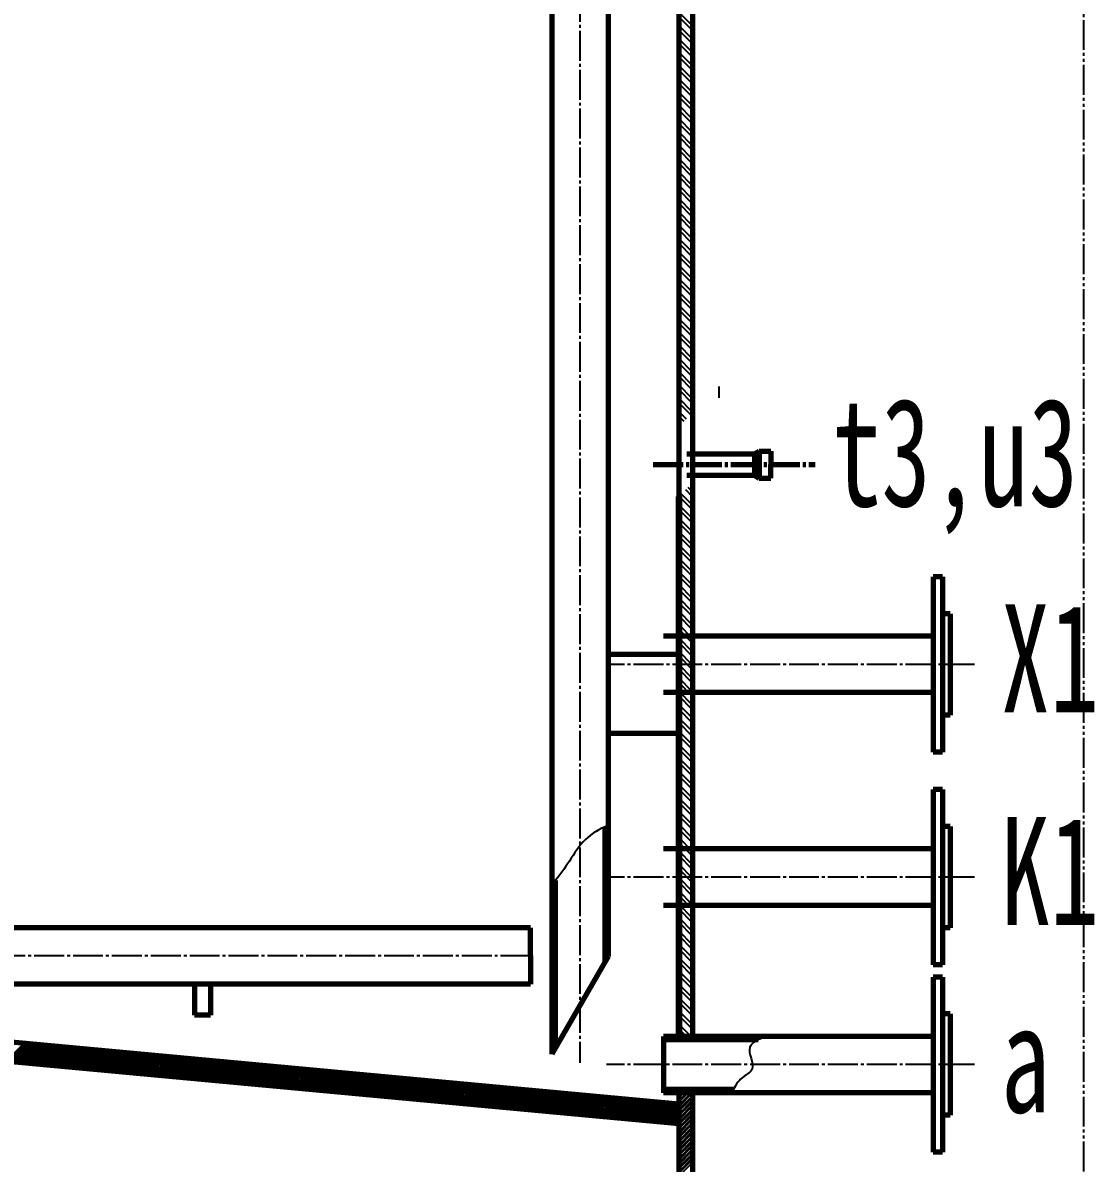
# Model space of a CAD drawing. Header units: millimetres. Extents: x -23892 to 57527, y -540 to 34444.
# Drawn here: x 4942 to 6017, y 3786 to 4930 of the extents above; entities that cross this region are included whole.
import ezdxf

# ---------------------------------------------------------------- set-up
doc = ezdxf.new("R2010")
doc.units = ezdxf.units.MM
doc.linetypes.add('EB_DASHDOT', pattern=[39, 30, -3, 3, -3])
doc.linetypes.add('EB_DASHDOTDOT', pattern=[45, 30, -3, 3, -3, 3, -3])
doc.layers.get('0').update_dxf_attribs({"lineweight": 0})
for name, color, linetype, lineweight in [('CAXA0', 7, 'Continuous', 70), ('CAXA1', 1, 'EB_DASHDOT', 25), ('CAXA3', 7, 'Continuous', 25), ('CAXA4', 3, 'Continuous', 25), ('CAXA5', 4, 'Continuous', 25)]:
    doc.layers.add(name, color=color, linetype=linetype, lineweight=lineweight)
doc.styles.add('UserTxtStyle1', font='', dxfattribs={"width": 0.667})
doc.styles.get('UserTxtStyle1').set_extended_font_data('FangSong')

msp = doc.modelspace()

# ---------------------------------------------------------------- linework, layer by layer
at = {"lineweight": 70}
for p, q in [((5607.8098, 4497.0507), (5675.6939, 4497.0507)), ((5675.6939, 4497.0507), (5680.5922, 4499.8483)), ((5675.6939, 4497.0507), (5675.6939, 4475.6828)), ((5680.5922, 4499.8483), (5692.207, 4499.8483)), ((5680.5922, 4499.8483), (5680.5922, 4472.8852)), ((5692.207, 4499.8483), (5692.207, 4486.3668)), ((5692.207, 4472.8852), (5692.207, 4486.3668)), ((5607.8098, 4475.6828), (5675.6939, 4475.6828)), ((5675.6939, 4475.6828), (5680.5922, 4472.8852)), ((5680.5922, 4472.8852), (5692.207, 4472.8852))]:
    msp.add_line(p, q, dxfattribs=at)
at = {"layer": 'CAXA0', "linetype": 'Continuous', "lineweight": 70}
for p, q in [((5472.4699, 5530.3469), (5472.4699, 3895.0007)), ((5528.9854, 5204.6387), (5528.9854, 3992.8886)), ((5599.8778, 5204.6387), (5599.8778, 4451.7946)), ((5613.7588, 5204.6387), (5613.7588, 4468.0966)), ((5613.7588, 4468.0966), (5613.7588, 3912.7123)), ((5855.0013, 4373.728), (5855.0013, 4198.0078)), ((5864.5925, 4373.728), (5855.0013, 4373.728)), ((5864.5925, 4373.728), (5864.5925, 4198.0078)), ((5872.1953, 4336.6991), (5864.5925, 4336.6991)), ((5872.1953, 4336.6991), (5872.1953, 4235.0367)), ((5855.0013, 4314.1257), (5584.4622, 4314.1257)), ((5599.8778, 4295.9276), (5528.9854, 4295.9276)), ((5855.0013, 4257.6101), (5584.4622, 4257.6101)), ((5872.1953, 4235.0367), (5864.5925, 4235.0367)), ((5599.8778, 4216.6075), (5528.9854, 4216.6075)), ((5864.5925, 4198.0078), (5855.0013, 4198.0078)), ((5855.0013, 4160.3852), (5855.0013, 3984.665)), ((5864.5925, 4160.3852), (5855.0013, 4160.3852)), ((5864.5925, 4160.3852), (5864.5925, 3984.665)), ((5525.5152, 4122.895), (5525.5152, 3986.8779)), ((5872.1953, 4123.3563), (5864.5925, 4123.3563)), ((5872.1953, 4123.3563), (5872.1953, 4021.6939)), ((5855.0013, 4100.7829), (5584.4622, 4100.7829)), ((5475.9401, 4069.2846), (5475.9401, 3901.0114)), ((5855.0013, 4044.2673), (5584.4622, 4044.2673)), ((5451.1526, 4021.7775), (4932.7325, 4021.7775)), ((5451.1526, 3993.5197), (5451.1526, 4021.7775)), ((5872.1953, 4021.6939), (5864.5925, 4021.6939)), ((5451.1526, 3993.5197), (5451.1526, 3965.2619)), ((5528.9854, 3992.8886), (5472.4699, 3895.0007)), ((5864.5925, 3984.665), (5855.0013, 3984.665)), ((5599.8778, 3844.8798), (4211.7758, 3973.775)), ((5855.0013, 3972.3146), (5855.0013, 3796.5945)), ((5864.5925, 3972.3146), (5855.0013, 3972.3146)), ((5864.5925, 3972.3146), (5864.5925, 3796.5945)), ((5451.1526, 3965.2619), (4927.3642, 3965.2619)), ((5114.0421, 3965.2619), (5114.0421, 3934.0296)), ((5129.9061, 3965.2619), (5129.9061, 3934.0296)), ((5599.8778, 3824.9645), (4211.7758, 3953.8596)), ((5872.1953, 3935.2858), (5864.5925, 3935.2858)), ((5872.1953, 3935.2858), (5872.1953, 3833.6233)), ((5129.9061, 3934.0296), (5114.0421, 3934.0296)), ((5855.0013, 3912.7123), (5584.4622, 3912.7123)), ((5584.4622, 3912.7123), (5584.4622, 3856.1968)), ((5679.4993, 3909.2421), (5584.4622, 3909.2421)), ((5654.9278, 3859.667), (5584.4622, 3859.667)), ((5855.0013, 3856.1968), (5584.4622, 3856.1968)), ((5599.8778, 3856.1968), (5599.8778, 3329.2138)), ((5613.7588, 3856.1968), (5613.7588, 3636.5792)), ((5872.1953, 3833.6233), (5864.5925, 3833.6233)), ((5864.5925, 3796.5945), (5855.0013, 3796.5945))]:
    msp.add_line(p, q, dxfattribs=at)
at = {"layer": 'CAXA0', "color": 0, "linetype": 'Continuous', "lineweight": 25}
for p, q in [((5613.7588, 4926.3562), (5599.8778, 4940.2372)), ((5613.7588, 4921.6342), (5599.8778, 4935.5152)), ((5613.7588, 4913.0003), (5599.8778, 4926.8813)), ((5613.7588, 4908.2783), (5599.8778, 4922.1593)), ((5613.7588, 4899.6444), (5599.8778, 4913.5254)), ((5613.7588, 4894.9224), (5599.8778, 4908.8034)), ((5613.7588, 4886.2885), (5599.8778, 4900.1695)), ((5613.7588, 4881.5665), (5599.8778, 4895.4475)), ((5613.7588, 4872.9326), (5599.8778, 4886.8136)), ((5613.7588, 4868.2106), (5599.8778, 4882.0916)), ((5613.7588, 4859.5767), (5599.8778, 4873.4577)), ((5613.7588, 4854.8547), (5599.8778, 4868.7357)), ((5613.7588, 4846.2208), (5599.8778, 4860.1018)), ((5613.7588, 4841.4987), (5599.8778, 4855.3798)), ((5613.7588, 4832.8649), (5599.8778, 4846.7459)), ((5613.7588, 4828.1428), (5599.8778, 4842.0239)), ((5613.7588, 4819.509), (5599.8778, 4833.39)), ((5613.7588, 4814.7869), (5599.8778, 4828.668)), ((5613.7588, 4806.1531), (5599.8778, 4820.0341)), ((5613.7588, 4801.431), (5599.8778, 4815.3121)), ((5613.7588, 4792.7972), (5599.8778, 4806.6782)), ((5613.7588, 4788.0751), (5599.8778, 4801.9561)), ((5613.7588, 4779.4412), (5599.8778, 4793.3223)), ((5613.7588, 4774.7192), (5599.8778, 4788.6002)), ((5613.7588, 4766.0853), (5599.8778, 4779.9664)), ((5613.7588, 4761.3633), (5599.8778, 4775.2443)), ((5613.7588, 4752.7294), (5599.8778, 4766.6105)), ((5613.7588, 4748.0074), (5599.8778, 4761.8884)), ((5613.7588, 4739.3735), (5599.8778, 4753.2546)), ((5613.7588, 4734.6515), (5599.8778, 4748.5325)), ((5613.7588, 4726.0176), (5599.8778, 4739.8986)), ((5613.7588, 4721.2956), (5599.8778, 4735.1766)), ((5613.7588, 4712.6617), (5599.8778, 4726.5427)), ((5613.7588, 4707.9397), (5599.8778, 4721.8207)), ((5613.7588, 4699.3058), (5599.8778, 4713.1868)), ((5613.7588, 4694.5838), (5599.8778, 4708.4648)), ((5613.7588, 4685.9499), (5599.8778, 4699.8309)), ((5613.7588, 4681.2279), (5599.8778, 4695.1089)), ((5613.7588, 4672.594), (5599.8778, 4686.475)), ((5613.7588, 4667.872), (5599.8778, 4681.753)), ((5613.7588, 4659.2381), (5599.8778, 4673.1191)), ((5613.7588, 4654.5161), (5599.8778, 4668.3971)), ((5613.7588, 4645.8822), (5599.8778, 4659.7632)), ((5613.7588, 4641.1602), (5599.8778, 4655.0412)), ((5613.7588, 4632.5263), (5599.8778, 4646.4073)), ((5613.7588, 4627.8043), (5599.8778, 4641.6853)), ((5613.7588, 4619.1704), (5599.8778, 4633.0514)), ((5613.7588, 4614.4484), (5599.8778, 4628.3294)), ((5613.7588, 4605.8145), (5599.8778, 4619.6955)), ((5613.7588, 4601.0925), (5599.8778, 4614.9735)), ((5613.7588, 4592.4586), (5599.8778, 4606.3396)), ((5613.7588, 4587.7366), (5599.8778, 4601.6176)), ((5613.7588, 4579.1027), (5599.8778, 4592.9837)), ((5613.7588, 4574.3806), (5599.8778, 4588.2617)), ((5613.7588, 4565.7468), (5599.8778, 4579.6278)), ((5613.7588, 4561.0247), (5599.8778, 4574.9058)), ((5613.7588, 4552.3909), (5599.8778, 4566.2719)), ((5613.7588, 4547.6688), (5599.8778, 4561.5499)), ((5613.7588, 4539.035), (5599.8778, 4552.916)), ((5611.8121, 4536.2596), (5599.8778, 4548.194)), ((5607.4952, 4531.9427), (5599.8778, 4539.5601)), ((5605.1342, 4529.5817), (5599.8778, 4534.838)), ((5600.8172, 4525.2647), (5599.8778, 4526.2042)), ((5613.7588, 4458.8995), (5609.1603, 4463.498)), ((5613.7588, 4440.8216), (5600.1213, 4454.4591)), ((5613.7588, 4445.5436), (5602.4823, 4456.8201)), ((5613.7588, 4454.1775), (5606.7993, 4461.137)), ((5613.7588, 4432.1877), (5599.8778, 4446.0687)), ((5613.7588, 4427.4657), (5599.8778, 4441.3467)), ((5613.7588, 4418.8318), (5599.8778, 4432.7128)), ((5613.7588, 4414.1098), (5599.8778, 4427.9908)), ((5613.7588, 4405.4759), (5599.8778, 4419.3569)), ((5613.7588, 4400.7539), (5599.8778, 4414.6349)), ((5613.7588, 4392.12), (5599.8778, 4406.001)), ((5613.7588, 4387.398), (5599.8778, 4401.279)), ((5613.7588, 4378.7641), (5599.8778, 4392.6451)), ((5613.7588, 4374.0421), (5599.8778, 4387.9231)), ((5613.7588, 4365.4082), (5599.8778, 4379.2892)), ((5613.7588, 4360.6862), (5599.8778, 4374.5672)), ((5613.7588, 4352.0523), (5599.8778, 4365.9333)), ((5613.7588, 4347.3303), (5599.8778, 4361.2113)), ((5613.7588, 4338.6964), (5599.8778, 4352.5774)), ((5613.7588, 4333.9744), (5599.8778, 4347.8554)), ((5613.7588, 4325.3405), (5599.8778, 4339.2215)), ((5613.7588, 4320.6185), (5599.8778, 4334.4995)), ((5613.7588, 4311.9846), (5599.8778, 4325.8656)), ((5613.7588, 4307.2625), (5599.8778, 4321.1436)), ((5613.7588, 4298.6287), (5599.8778, 4312.5097)), ((5613.7588, 4293.9066), (5599.8778, 4307.7877)), ((5613.7588, 4285.2728), (5599.8778, 4299.1538)), ((5613.7588, 4280.5507), (5599.8778, 4294.4318)), ((5613.7588, 4271.9169), (5599.8778, 4285.7979)), ((5613.7588, 4267.1948), (5599.8778, 4281.0759)), ((5613.7588, 4258.561), (5599.8778, 4272.442)), ((5613.7588, 4253.8389), (5599.8778, 4267.7199)), ((5613.7588, 4245.205), (5599.8778, 4259.0861)), ((5613.7588, 4240.483), (5599.8778, 4254.364)), ((5613.7588, 4231.8491), (5599.8778, 4245.7302)), ((5613.7588, 4227.1271), (5599.8778, 4241.0081)), ((5613.7588, 4218.4932), (5599.8778, 4232.3743)), ((5613.7588, 4213.7712), (5599.8778, 4227.6522)), ((5613.7588, 4205.1373), (5599.8778, 4219.0184)), ((5613.7588, 4200.4153), (5599.8778, 4214.2963)), ((5613.7588, 4191.7814), (5599.8778, 4205.6624)), ((5613.7588, 4187.0594), (5599.8778, 4200.9404)), ((5613.7588, 4178.4255), (5599.8778, 4192.3065)), ((5613.7588, 4173.7035), (5599.8778, 4187.5845)), ((5613.7588, 4165.0696), (5599.8778, 4178.9506)), ((5613.7588, 4160.3476), (5599.8778, 4174.2286)), ((5613.7588, 4151.7137), (5599.8778, 4165.5947)), ((5613.7588, 4146.9917), (5599.8778, 4160.8727)), ((5613.7588, 4138.3578), (5599.8778, 4152.2388)), ((5613.7588, 4133.6358), (5599.8778, 4147.5168)), ((5613.7588, 4125.0019), (5599.8778, 4138.8829)), ((5613.7588, 4120.2799), (5599.8778, 4134.1609)), ((5613.7588, 4111.646), (5599.8778, 4125.527)), ((5613.7588, 4106.924), (5599.8778, 4120.805)), ((5613.7588, 4098.2901), (5599.8778, 4112.1711)), ((5613.7588, 4093.5681), (5599.8778, 4107.4491)), ((5613.7588, 4084.9342), (5599.8778, 4098.8152)), ((5613.7588, 4080.2122), (5599.8778, 4094.0932)), ((5613.7588, 4071.5783), (5599.8778, 4085.4593)), ((5613.7588, 4066.8563), (5599.8778, 4080.7373)), ((5613.7588, 4058.2224), (5599.8778, 4072.1034)), ((5613.7588, 4053.5004), (5599.8778, 4067.3814)), ((5613.7588, 4044.8665), (5599.8778, 4058.7475)), ((5613.7588, 4040.1444), (5599.8778, 4054.0255)), ((5613.7588, 4031.5106), (5599.8778, 4045.3916)), ((5613.7588, 4026.7885), (5599.8778, 4040.6696)), ((5613.7588, 4018.1547), (5599.8778, 4032.0357)), ((5613.7588, 4013.4326), (5599.8778, 4027.3137)), ((5613.7588, 4004.7988), (5599.8778, 4018.6798)), ((5613.7588, 4000.0767), (5599.8778, 4013.9578)), ((5613.7588, 3991.4429), (5599.8778, 4005.3239)), ((5613.7588, 3986.7208), (5599.8778, 4000.6018)), ((5613.7588, 3978.0869), (5599.8778, 3991.968)), ((5613.7588, 3973.3649), (5599.8778, 3987.2459)), ((5613.7588, 3964.731), (5599.8778, 3978.6121)), ((5613.7588, 3960.009), (5599.8778, 3973.89)), ((5613.7588, 3951.3751), (5599.8778, 3965.2562)), ((5613.7588, 3946.6531), (5599.8778, 3960.5341)), ((5613.7588, 3938.0192), (5599.8778, 3951.9003)), ((5613.7588, 3933.2972), (5599.8778, 3947.1782)), ((5472.4699, 3944.7072), (5474.1267, 3946.364)), ((5472.4699, 3942.6039), (5475.1783, 3945.3124)), ((5472.4699, 3940.5006), (5475.9401, 3943.9709)), ((5472.4699, 3938.3973), (5475.9401, 3941.8676)), ((5472.4699, 3936.294), (5475.9401, 3939.7643)), ((5472.4699, 3934.1907), (5475.9401, 3937.661)), ((5472.4699, 3932.0874), (5475.9401, 3935.5577)), ((5613.7588, 3924.6633), (5599.8778, 3938.5443)), ((5472.4699, 3929.9841), (5475.9401, 3933.4544)), ((5472.4699, 3927.8809), (5475.9401, 3931.3511)), ((5472.4699, 3925.7776), (5475.9401, 3929.2478)), ((5472.4699, 3923.6743), (5475.9401, 3927.1445)), ((5472.4699, 3921.571), (5475.9401, 3925.0412)), ((5613.7588, 3919.9413), (5599.8778, 3933.8223)), ((5612.3539, 3912.7123), (5599.8778, 3925.1884)), ((5472.4699, 3919.4677), (5475.9401, 3922.9379)), ((5472.4699, 3917.3644), (5475.9401, 3920.8346)), ((5472.4699, 3915.2611), (5475.9401, 3918.7314)), ((5472.4699, 3913.1578), (5475.9401, 3916.6281)), ((5472.4699, 3911.0545), (5475.9401, 3914.5248)), ((5472.4699, 3908.9512), (5475.9401, 3912.4215)), ((5607.6319, 3912.7123), (5599.8778, 3920.4664)), ((5472.4699, 3906.8479), (5475.9401, 3910.3182)), ((5472.4699, 3904.7446), (5475.9401, 3908.2149)), ((5472.4699, 3902.6413), (5475.9401, 3906.1116)), ((5472.4699, 3900.5381), (5475.9401, 3904.0083)), ((5472.4699, 3898.4348), (5475.9401, 3901.905)), ((5472.4699, 3896.3315), (5474.2877, 3898.1493)), ((5599.8778, 3846.6773), (5609.3973, 3856.1968)), ((5599.8778, 3851.1292), (5604.9453, 3856.1968)), ((5599.8778, 3843.7993), (5612.2752, 3856.1968)), ((5599.8778, 3848.2513), (5607.8233, 3856.1968)), ((5599.8778, 3852.7032), (5603.3713, 3856.1968)), ((5599.8778, 3842.2253), (5613.7588, 3856.1063)), ((5599.8778, 3839.3473), (5613.7588, 3853.2284)), ((5599.8778, 3837.7733), (5613.7588, 3851.6543)), ((5599.8778, 3834.8954), (5613.7588, 3848.7764)), ((5599.8778, 3833.3214), (5613.7588, 3847.2024)), ((5599.8778, 3830.4434), (5613.7588, 3844.3244)), ((5599.8778, 3828.8694), (5613.7588, 3842.7504)), ((5599.8778, 3825.9914), (5613.7588, 3839.8724)), ((5599.8778, 3824.4174), (5613.7588, 3838.2984)), ((5599.8778, 3821.5395), (5613.7588, 3835.4205)), ((5599.8778, 3819.9654), (5613.7588, 3833.8465)), ((5599.8778, 3817.0875), (5613.7588, 3830.9685)), ((5599.8778, 3815.5135), (5613.7588, 3829.3945)), ((5599.8778, 3812.6355), (5613.7588, 3826.5165)), ((5599.8778, 3811.0615), (5613.7588, 3824.9425)), ((5599.8778, 3808.1836), (5613.7588, 3822.0646)), ((5599.8778, 3806.6095), (5613.7588, 3820.4906)), ((5599.8778, 3803.7316), (5613.7588, 3817.6126)), ((5599.8778, 3802.1576), (5613.7588, 3816.0386)), ((5599.8778, 3799.2796), (5613.7588, 3813.1606)), ((5599.8778, 3797.7056), (5613.7588, 3811.5866)), ((5599.8778, 3794.8276), (5613.7588, 3808.7087)), ((5599.8778, 3793.2536), (5613.7588, 3807.1347)), ((5599.8778, 3790.3757), (5613.7588, 3804.2567)), ((5599.8778, 3788.8017), (5613.7588, 3802.6827)), ((5599.8778, 3785.9237), (5613.7588, 3799.8047)), ((5599.8778, 3784.3497), (5613.7588, 3798.2307)), ((5599.8778, 3781.4717), (5613.7588, 3795.3528)), ((5599.8778, 3779.8977), (5613.7588, 3793.7788)), ((5599.8778, 3777.0198), (5613.7588, 3790.9008)), ((5599.8778, 3775.4458), (5613.7588, 3789.3268)), ((5599.8778, 3772.5678), (5613.7588, 3786.4488))]:
    msp.add_line(p, q, dxfattribs=at)
at = {"layer": 'CAXA1', "color": 1, "linetype": 'EB_DASHDOT', "lineweight": 25}
for p, q in [((5500.7276, 5545.3998), (5500.7276, 3886.3685)), ((5896.5009, 4285.8679), (5527.3834, 4285.8679)), ((5896.5009, 4072.5251), (5527.3834, 4072.5251)), ((5451.1526, 3993.5197), (4360.501, 3993.5197)), ((5896.5009, 3884.4546), (5527.3834, 3884.4546))]:
    msp.add_line(p, q, dxfattribs=at)
at = {"layer": 'CAXA1', "lineweight": 70}
msp.add_line((5574.2246, 4486.3668), (5736.5551, 4486.3668), dxfattribs=at)
at = {"layer": 'CAXA3', "linetype": 'EB_DASHDOTDOT', "lineweight": 25}
msp.add_line((6005.8093, 7497.321), (6005.8093, 3156.2934), dxfattribs=at)
at = {"layer": 'CAXA3', "linetype": 'Continuous', "lineweight": 100}
msp.add_line((5599.8778, 4454.2155), (5599.8778, 3912.7123), dxfattribs=at)
at = {"layer": 'CAXA3', "color": 7, "linetype": 'Continuous', "lineweight": 25}
for p, q in [((5528.9854, 4118.6608), (5525.5152, 4122.1311)), ((5528.9854, 4116.5575), (5525.5152, 4120.0278)), ((5528.9854, 4120.7641), (5526.4536, 4123.296)), ((5528.9854, 4122.8674), (5527.9272, 4123.9256)), ((5528.9854, 4114.4542), (5525.5152, 4117.9245)), ((5528.9854, 4112.3509), (5525.5152, 4115.8212)), ((5528.9854, 4110.2477), (5525.5152, 4113.7179)), ((5528.9854, 4108.1444), (5525.5152, 4111.6146)), ((5528.9854, 4106.0411), (5525.5152, 4109.5113)), ((5528.9854, 4103.9378), (5525.5152, 4107.408)), ((5528.9854, 4101.8345), (5525.5152, 4105.3047)), ((5528.9854, 4099.7312), (5525.5152, 4103.2014)), ((5528.9854, 4097.6279), (5525.5152, 4101.0982)), ((5528.9854, 4095.5246), (5525.5152, 4098.9949)), ((5528.9854, 4093.4213), (5525.5152, 4096.8916)), ((5528.9854, 4091.318), (5525.5152, 4094.7883)), ((5528.9854, 4089.2147), (5525.5152, 4092.685)), ((5528.9854, 4087.1114), (5525.5152, 4090.5817)), ((5528.9854, 4085.0081), (5525.5152, 4088.4784)), ((5528.9854, 4082.9049), (5525.5152, 4086.3751)), ((5528.9854, 4080.8016), (5525.5152, 4084.2718)), ((5528.9854, 4078.6983), (5525.5152, 4082.1685)), ((5528.9854, 4076.595), (5525.5152, 4080.0652)), ((5528.9854, 4074.4917), (5525.5152, 4077.9619)), ((5528.9854, 4072.3884), (5525.5152, 4075.8586)), ((5528.9854, 4070.2851), (5525.5152, 4073.7554)), ((5475.9401, 4060.2317), (5472.4699, 4063.7019)), ((5475.9401, 4058.1284), (5472.4699, 4061.5986)), ((5475.9401, 4062.335), (5472.5038, 4065.7713)), ((5475.9401, 4064.4382), (5473.5667, 4066.8117)), ((5475.9401, 4066.5415), (5474.605, 4067.8767)), ((5528.9854, 4068.1818), (5525.5152, 4071.6521)), ((5528.9854, 4066.0785), (5525.5152, 4069.5488)), ((5528.9854, 4063.9752), (5525.5152, 4067.4455)), ((5528.9854, 4061.8719), (5525.5152, 4065.3422)), ((5528.9854, 4059.7686), (5525.5152, 4063.2389)), ((5528.9854, 4057.6653), (5525.5152, 4061.1356)), ((5475.9401, 4056.0251), (5472.4699, 4059.4953)), ((5475.9401, 4053.9218), (5472.4699, 4057.392)), ((5475.9401, 4051.8185), (5472.4699, 4055.2887)), ((5475.9401, 4049.7152), (5472.4699, 4053.1855)), ((5475.9401, 4047.6119), (5472.4699, 4051.0822)), ((5528.9854, 4055.5621), (5525.5152, 4059.0323)), ((5528.9854, 4053.4588), (5525.5152, 4056.929)), ((5528.9854, 4051.3555), (5525.5152, 4054.8257)), ((5528.9854, 4049.2522), (5525.5152, 4052.7224)), ((5528.9854, 4047.1489), (5525.5152, 4050.6191)), ((5475.9401, 4045.5086), (5472.4699, 4048.9789)), ((5475.9401, 4043.4053), (5472.4699, 4046.8756)), ((5475.9401, 4041.302), (5472.4699, 4044.7723)), ((5475.9401, 4039.1987), (5472.4699, 4042.669)), ((5475.9401, 4037.0954), (5472.4699, 4040.5657)), ((5475.9401, 4034.9922), (5472.4699, 4038.4624)), ((5528.9854, 4045.0456), (5525.5152, 4048.5159)), ((5528.9854, 4042.9423), (5525.5152, 4046.4126)), ((5528.9854, 4040.839), (5525.5152, 4044.3093)), ((5528.9854, 4038.7357), (5525.5152, 4042.206)), ((5528.9854, 4036.6324), (5525.5152, 4040.1027)), ((5528.9854, 4034.5291), (5525.5152, 4037.9994)), ((5475.9401, 4032.8889), (5472.4699, 4036.3591)), ((5475.9401, 4030.7856), (5472.4699, 4034.2558)), ((5475.9401, 4028.6823), (5472.4699, 4032.1525)), ((5474.7606, 4027.7585), (5472.4699, 4030.0492)), ((5475.9401, 4024.4757), (5473.1953, 4027.2205)), ((5475.9401, 4026.579), (5474.7606, 4027.7585)), ((5528.9854, 4032.4258), (5525.5152, 4035.8961)), ((5528.9854, 4030.3226), (5525.5152, 4033.7928)), ((5528.9854, 4028.2193), (5525.5152, 4031.6895)), ((5527.6761, 4027.4253), (5525.5152, 4029.5862)), ((5528.9854, 4024.0127), (5525.5152, 4027.4829)), ((5528.9854, 4026.116), (5527.6761, 4027.4253)), ((5475.9401, 4022.3724), (5472.4699, 4025.8427)), ((5475.9401, 4020.2691), (5472.4699, 4023.7394)), ((5475.9401, 4018.1658), (5472.4699, 4021.6361)), ((5475.9401, 4016.0625), (5472.4699, 4019.5328)), ((5475.9401, 4013.9592), (5472.4699, 4017.4295)), ((5475.9401, 4011.8559), (5472.4699, 4015.3262)), ((5528.9854, 4021.9094), (5525.5152, 4025.3796)), ((5528.9854, 4019.8061), (5525.5152, 4023.2763)), ((5528.9854, 4017.7028), (5525.5152, 4021.1731)), ((5528.9854, 4015.5995), (5525.5152, 4019.0698)), ((5528.9854, 4013.4962), (5525.5152, 4016.9665)), ((5475.9401, 4009.7527), (5472.4699, 4013.2229)), ((5475.9401, 4007.6494), (5472.4699, 4011.1196)), ((5475.9401, 4005.5461), (5472.4699, 4009.0163)), ((5475.9401, 4003.4428), (5472.4699, 4006.913)), ((5475.9401, 4001.3395), (5472.4699, 4004.8097)), ((5528.9854, 4011.3929), (5525.5152, 4014.8632)), ((5528.9854, 4009.2896), (5525.5152, 4012.7599)), ((5528.9854, 4007.1863), (5525.5152, 4010.6566)), ((5528.9854, 4005.083), (5525.5152, 4008.5533)), ((5528.9854, 4002.9798), (5525.5152, 4006.45)), ((5528.9854, 4000.8765), (5525.5152, 4004.3467)), ((5475.9401, 3999.2362), (5472.4699, 4002.7064)), ((5475.9401, 3997.1329), (5472.4699, 4000.6032)), ((5475.9401, 3995.0296), (5472.4699, 3998.4999)), ((5475.9401, 3992.9263), (5472.4699, 3996.3966)), ((5475.9401, 3990.823), (5472.4699, 3994.2933)), ((5528.9854, 3998.7732), (5525.5152, 4002.2434)), ((5528.9854, 3996.6699), (5525.5152, 4000.1401)), ((5528.9854, 3994.5666), (5525.5152, 3998.0368)), ((5528.8298, 3992.619), (5525.5152, 3995.9335)), ((5528.0599, 3991.2855), (5525.5152, 3993.8303)), ((5475.9401, 3988.7197), (5472.4699, 3992.19)), ((5475.9401, 3986.6164), (5472.4699, 3990.0867)), ((5475.9401, 3984.5131), (5472.4699, 3987.9834)), ((5475.9401, 3982.4099), (5472.4699, 3985.8801)), ((5475.9401, 3980.3066), (5472.4699, 3983.7768)), ((5475.9401, 3978.2033), (5472.4699, 3981.6735)), ((5527.2901, 3989.9521), (5525.5152, 3991.727)), ((5526.5202, 3988.6187), (5525.5152, 3989.6237)), ((5475.9401, 3976.1), (5472.4699, 3979.5702)), ((5475.9401, 3973.9967), (5472.4699, 3977.4669)), ((5475.9401, 3971.8934), (5472.4699, 3975.3636)), ((5475.9401, 3969.7901), (5472.4699, 3973.2604)), ((5475.9401, 3967.6868), (5472.4699, 3971.1571)), ((5475.9401, 3965.5835), (5472.4699, 3969.0538)), ((5475.9401, 3963.4802), (5472.4699, 3966.9505)), ((5475.9401, 3961.3769), (5472.4699, 3964.8472)), ((5475.9401, 3959.2736), (5472.4699, 3962.7439)), ((5475.9401, 3957.1703), (5472.4699, 3960.6406)), ((5475.9401, 3955.0671), (5472.4699, 3958.5373)), ((5475.9401, 3952.9638), (5472.4699, 3956.434)), ((5475.9401, 3950.8605), (5472.4699, 3954.3307)), ((5475.9401, 3948.7572), (5472.4699, 3952.2274)), ((5475.9401, 3946.6539), (5472.4699, 3950.1241)), ((5475.9401, 3944.5506), (5472.4699, 3948.0209)), ((5589.0704, 3909.2421), (5585.6002, 3912.7123)), ((5591.1737, 3909.2421), (5587.7035, 3912.7123)), ((5593.277, 3909.2421), (5589.8068, 3912.7123)), ((5595.3803, 3909.2421), (5591.91, 3912.7123)), ((5597.4836, 3909.2421), (5594.0133, 3912.7123)), ((5599.5869, 3909.2421), (5596.1166, 3912.7123)), ((5601.6902, 3909.2421), (5598.2199, 3912.7123)), ((5603.7935, 3909.2421), (5600.3232, 3912.7123)), ((5605.8968, 3909.2421), (5602.4265, 3912.7123)), ((5608.0001, 3909.2421), (5604.5298, 3912.7123)), ((5610.1033, 3909.2421), (5606.6331, 3912.7123)), ((5612.2066, 3909.2421), (5608.7364, 3912.7123)), ((5614.3099, 3909.2421), (5610.8397, 3912.7123)), ((5616.4132, 3909.2421), (5612.943, 3912.7123)), ((5618.5165, 3909.2421), (5615.0463, 3912.7123)), ((5620.6198, 3909.2421), (5617.1496, 3912.7123)), ((5622.7231, 3909.2421), (5619.2528, 3912.7123)), ((5624.8264, 3909.2421), (5621.3561, 3912.7123)), ((5626.9297, 3909.2421), (5623.4594, 3912.7123)), ((5629.033, 3909.2421), (5625.5627, 3912.7123)), ((5631.1363, 3909.2421), (5627.666, 3912.7123)), ((5633.2396, 3909.2421), (5629.7693, 3912.7123)), ((5635.3429, 3909.2421), (5631.8726, 3912.7123)), ((5637.4461, 3909.2421), (5633.9759, 3912.7123)), ((5639.5494, 3909.2421), (5636.0792, 3912.7123)), ((5641.6527, 3909.2421), (5638.1825, 3912.7123)), ((5643.756, 3909.2421), (5640.2858, 3912.7123)), ((5645.8593, 3909.2421), (5642.3891, 3912.7123)), ((5647.9626, 3909.2421), (5644.4924, 3912.7123)), ((5650.0659, 3909.2421), (5646.5956, 3912.7123)), ((5652.1692, 3909.2421), (5648.6989, 3912.7123)), ((5654.2725, 3909.2421), (5650.8022, 3912.7123)), ((5656.3758, 3909.2421), (5652.9055, 3912.7123)), ((5658.4791, 3909.2421), (5655.0088, 3912.7123)), ((5660.5824, 3909.2421), (5657.1121, 3912.7123)), ((5662.6857, 3909.2421), (5659.2154, 3912.7123)), ((5664.7889, 3909.2421), (5661.3187, 3912.7123)), ((5666.8922, 3909.2421), (5663.422, 3912.7123)), ((5668.9955, 3909.2421), (5665.5253, 3912.7123)), ((5671.0988, 3909.2421), (5667.6286, 3912.7123)), ((5673.2021, 3909.2421), (5669.7319, 3912.7123)), ((5675.3054, 3909.2421), (5671.8351, 3912.7123)), ((5677.4087, 3909.2421), (5673.9384, 3912.7123)), ((5679.5228, 3909.2523), (5676.0628, 3912.7123)), ((5680.9912, 3909.8872), (5678.1661, 3912.7123)), ((5682.4595, 3910.5222), (5680.2693, 3912.7123)), ((5683.9278, 3911.1572), (5682.3726, 3912.7123)), ((5685.3961, 3911.7922), (5684.4759, 3912.7123)), ((4924.7592, 3887.654), (4942.9824, 3905.8772)), ((4926.6838, 3887.4753), (4944.907, 3905.6985)), ((4928.6084, 3887.2966), (4946.8315, 3905.5198)), ((4930.5329, 3887.1179), (4948.7561, 3905.3411)), ((4932.4575, 3886.9392), (4950.6807, 3905.1624)), ((4934.3821, 3886.7605), (4952.6053, 3904.9837)), ((4936.3067, 3886.5818), (4954.5299, 3904.805)), ((4938.2313, 3886.4031), (4956.4544, 3904.6263)), ((4940.1558, 3886.2244), (4958.379, 3904.4475)), ((4942.0804, 3886.0456), (4960.3036, 3904.2688)), ((4944.005, 3885.8669), (4962.2282, 3904.0901)), ((4945.9296, 3885.6882), (4964.1528, 3903.9114)), ((4947.8542, 3885.5095), (4966.0774, 3903.7327)), ((4949.7788, 3885.3308), (4968.0019, 3903.554)), ((4951.7033, 3885.1521), (4969.9265, 3903.3753)), ((4953.6279, 3884.9734), (4971.8511, 3903.1966)), ((4955.5525, 3884.7947), (4973.7757, 3903.0179)), ((4957.4771, 3884.616), (4975.7003, 3902.8391)), ((4959.4017, 3884.4372), (4977.6248, 3902.6604)), ((4961.3262, 3884.2585), (4979.5494, 3902.4817)), ((4963.2508, 3884.0798), (4981.474, 3902.303)), ((4965.1754, 3883.9011), (4983.3986, 3902.1243)), ((4967.1, 3883.7224), (4985.3232, 3901.9456)), ((4969.0246, 3883.5437), (4987.2477, 3901.7669)), ((4970.9491, 3883.365), (4989.1723, 3901.5882)), ((4972.8737, 3883.1863), (4991.0969, 3901.4095)), ((4974.7983, 3883.0076), (4993.0215, 3901.2307)), ((4976.7229, 3882.8288), (4994.9461, 3901.052)), ((4978.6475, 3882.6501), (4996.8706, 3900.8733)), ((5586.9671, 3909.2421), (5584.4622, 3911.7471)), ((4980.572, 3882.4714), (4998.7952, 3900.6946)), ((4982.4966, 3882.2927), (5000.7198, 3900.5159)), ((4984.4212, 3882.114), (5002.6444, 3900.3372)), ((4986.3458, 3881.9353), (5004.569, 3900.1585)), ((4988.2704, 3881.7566), (5006.4936, 3899.9798)), ((4990.195, 3881.5779), (5008.4181, 3899.8011)), ((4992.1195, 3881.3992), (5010.3427, 3899.6223)), ((4994.0441, 3881.2204), (5012.2673, 3899.4436)), ((4995.9687, 3881.0417), (5014.1919, 3899.2649)), ((4997.8933, 3880.863), (5016.1165, 3899.0862)), ((4999.8179, 3880.6843), (5018.041, 3898.9075)), ((5001.7424, 3880.5056), (5019.9656, 3898.7288)), ((5003.667, 3880.3269), (5021.8902, 3898.5501)), ((5005.5916, 3880.1482), (5023.8148, 3898.3714)), ((5007.5162, 3879.9695), (5025.7394, 3898.1927)), ((5009.4408, 3879.7908), (5027.6639, 3898.0139)), ((5011.3653, 3879.612), (5029.5885, 3897.8352)), ((5013.2899, 3879.4333), (5031.5131, 3897.6565)), ((5015.2145, 3879.2546), (5033.4377, 3897.4778)), ((5017.1391, 3879.0759), (5035.3623, 3897.2991)), ((5019.0637, 3878.8972), (5037.2869, 3897.1204)), ((5020.9882, 3878.7185), (5039.2114, 3896.9417)), ((5022.9128, 3878.5398), (5041.136, 3896.763)), ((5024.8374, 3878.3611), (5043.0606, 3896.5843)), ((5026.762, 3878.1824), (5044.9852, 3896.4055)), ((5028.6866, 3878.0036), (5046.9098, 3896.2268)), ((5030.6112, 3877.8249), (5048.8343, 3896.0481)), ((5032.5357, 3877.6462), (5050.7589, 3895.8694)), ((5034.4603, 3877.4675), (5052.6835, 3895.6907)), ((5036.3849, 3877.2888), (5054.6081, 3895.512)), ((5038.3095, 3877.1101), (5056.5327, 3895.3333)), ((5040.2341, 3876.9314), (5058.4572, 3895.1546)), ((5042.1586, 3876.7527), (5060.3818, 3894.9759)), ((5044.0832, 3876.574), (5062.3064, 3894.7971)), ((5046.0078, 3876.3952), (5064.231, 3894.6184)), ((5047.9324, 3876.2165), (5066.1556, 3894.4397)), ((5049.857, 3876.0378), (5068.0801, 3894.261)), ((5051.7815, 3875.8591), (5070.0047, 3894.0823)), ((5053.7061, 3875.6804), (5071.9293, 3893.9036)), ((5055.6307, 3875.5017), (5073.8539, 3893.7249)), ((5057.5553, 3875.323), (5075.7785, 3893.5462)), ((5059.4799, 3875.1443), (5077.7031, 3893.3675)), ((5061.4044, 3874.9656), (5079.6276, 3893.1887)), ((5063.329, 3874.7869), (5081.5522, 3893.01)), ((5065.2536, 3874.6081), (5083.4768, 3892.8313)), ((5067.1782, 3874.4294), (5085.4014, 3892.6526)), ((5069.1028, 3874.2507), (5087.326, 3892.4739)), ((5071.0274, 3874.072), (5089.2505, 3892.2952)), ((5072.9519, 3873.8933), (5091.1751, 3892.1165)), ((5074.8765, 3873.7146), (5093.0997, 3891.9378)), ((5076.8011, 3873.5359), (5095.0243, 3891.7591)), ((5078.7257, 3873.3572), (5096.9489, 3891.5803)), ((5080.6503, 3873.1785), (5098.8734, 3891.4016)), ((5082.5748, 3872.9997), (5100.798, 3891.2229)), ((5084.4994, 3872.821), (5102.7226, 3891.0442)), ((5086.424, 3872.6423), (5104.6472, 3890.8655)), ((5088.3486, 3872.4636), (5106.5718, 3890.6868)), ((5090.2732, 3872.2849), (5108.4963, 3890.5081)), ((5092.1977, 3872.1062), (5110.4209, 3890.3294)), ((5094.1223, 3871.9275), (5112.3455, 3890.1507)), ((5096.0469, 3871.7488), (5114.2701, 3889.9719)), ((5097.9715, 3871.5701), (5116.1947, 3889.7932)), ((5099.8961, 3871.3913), (5118.1193, 3889.6145)), ((5101.8207, 3871.2126), (5120.0438, 3889.4358)), ((5103.7452, 3871.0339), (5121.9684, 3889.2571)), ((5105.6698, 3870.8552), (5123.893, 3889.0784)), ((5107.5944, 3870.6765), (5125.8176, 3888.8997)), ((5109.519, 3870.4978), (5127.7422, 3888.721)), ((5111.4436, 3870.3191), (5129.6667, 3888.5423)), ((5113.3681, 3870.1404), (5131.5913, 3888.3635)), ((5115.2927, 3869.9617), (5133.5159, 3888.1848)), ((5117.2173, 3869.7829), (5135.4405, 3888.0061)), ((5119.1419, 3869.6042), (5137.3651, 3887.8274)), ((5121.0665, 3869.4255), (5139.2896, 3887.6487)), ((5122.991, 3869.2468), (5141.2142, 3887.47)), ((5124.9156, 3869.0681), (5143.1388, 3887.2913)), ((5126.8402, 3868.8894), (5145.0634, 3887.1126)), ((5128.7648, 3868.7107), (5146.988, 3886.9339)), ((5130.6894, 3868.532), (5148.9126, 3886.7551)), ((5132.6139, 3868.3533), (5150.8371, 3886.5764)), ((5134.5385, 3868.1745), (5152.7617, 3886.3977)), ((5136.4631, 3867.9958), (5154.6863, 3886.219)), ((5138.3877, 3867.8171), (5156.6109, 3886.0403)), ((5140.3123, 3867.6384), (5158.5355, 3885.8616)), ((5142.2369, 3867.4597), (5160.46, 3885.6829)), ((5144.1614, 3867.281), (5162.3846, 3885.5042)), ((5146.086, 3867.1023), (5164.3092, 3885.3255)), ((5148.0106, 3866.9236), (5166.2338, 3885.1467)), ((5149.9352, 3866.7449), (5168.1584, 3884.968)), ((5151.8598, 3866.5661), (5170.0829, 3884.7893)), ((5153.7843, 3866.3874), (5172.0075, 3884.6106)), ((5155.7089, 3866.2087), (5173.9321, 3884.4319)), ((5157.6335, 3866.03), (5175.8567, 3884.2532)), ((5159.5581, 3865.8513), (5177.7813, 3884.0745)), ((5161.4827, 3865.6726), (5179.7058, 3883.8958)), ((5163.4072, 3865.4939), (5181.6304, 3883.7171)), ((5165.3318, 3865.3152), (5183.555, 3883.5383)), ((5167.2564, 3865.1365), (5185.4796, 3883.3596)), ((5169.181, 3864.9577), (5187.4042, 3883.1809)), ((5171.1056, 3864.779), (5189.3288, 3883.0022)), ((5173.0301, 3864.6003), (5191.2533, 3882.8235)), ((5174.9547, 3864.4216), (5193.1779, 3882.6448)), ((5176.8793, 3864.2429), (5195.1025, 3882.4661)), ((5178.8039, 3864.0642), (5197.0271, 3882.2874)), ((5180.7285, 3863.8855), (5198.9517, 3882.1087)), ((5182.6531, 3863.7068), (5200.8762, 3881.9299)), ((5184.5776, 3863.5281), (5202.8008, 3881.7512)), ((5186.5022, 3863.3493), (5204.7254, 3881.5725)), ((5188.4268, 3863.1706), (5206.65, 3881.3938)), ((5190.3514, 3862.9919), (5208.5746, 3881.2151)), ((5192.276, 3862.8132), (5210.4991, 3881.0364)), ((5194.2005, 3862.6345), (5212.4237, 3880.8577)), ((5196.1251, 3862.4558), (5214.3483, 3880.679)), ((5198.0497, 3862.2771), (5216.2729, 3880.5003)), ((5199.9743, 3862.0984), (5218.1975, 3880.3215)), ((5201.8989, 3861.9197), (5220.122, 3880.1428)), ((5203.8234, 3861.7409), (5222.0466, 3879.9641)), ((5205.748, 3861.5622), (5223.9712, 3879.7854)), ((5207.6726, 3861.3835), (5225.8958, 3879.6067)), ((5209.5972, 3861.2048), (5227.8204, 3879.428)), ((5211.5218, 3861.0261), (5229.745, 3879.2493)), ((5213.4464, 3860.8474), (5231.6695, 3879.0706)), ((5215.3709, 3860.6687), (5233.5941, 3878.8919)), ((5217.2955, 3860.49), (5235.5187, 3878.7131)), ((5219.2201, 3860.3113), (5237.4433, 3878.5344)), ((5221.1447, 3860.1325), (5239.3679, 3878.3557)), ((5223.0693, 3859.9538), (5241.2924, 3878.177)), ((5224.9938, 3859.7751), (5243.217, 3877.9983)), ((5226.9184, 3859.5964), (5245.1416, 3877.8196)), ((5228.843, 3859.4177), (5247.0662, 3877.6409)), ((5230.7676, 3859.239), (5248.9908, 3877.4622)), ((5232.6922, 3859.0603), (5250.9153, 3877.2835)), ((5234.6167, 3858.8816), (5252.8399, 3877.1047)), ((5236.5413, 3858.7029), (5254.7645, 3876.926)), ((5238.4659, 3858.5241), (5256.6891, 3876.7473)), ((5240.3905, 3858.3454), (5258.6137, 3876.5686)), ((5242.3151, 3858.1667), (5260.5383, 3876.3899)), ((5244.2396, 3857.988), (5262.4628, 3876.2112)), ((5246.1642, 3857.8093), (5264.3874, 3876.0325)), ((5248.0888, 3857.6306), (5266.312, 3875.8538)), ((5250.0134, 3857.4519), (5268.2366, 3875.6751)), ((5251.938, 3857.2732), (5270.1612, 3875.4963)), ((5253.8626, 3857.0945), (5272.0857, 3875.3176)), ((5255.7871, 3856.9157), (5274.0103, 3875.1389)), ((5257.7117, 3856.737), (5275.9349, 3874.9602)), ((5259.6363, 3856.5583), (5277.8595, 3874.7815)), ((5261.5609, 3856.3796), (5279.7841, 3874.6028)), ((5263.4855, 3856.2009), (5281.7086, 3874.4241)), ((5265.41, 3856.0222), (5283.6332, 3874.2454)), ((5267.3346, 3855.8435), (5285.5578, 3874.0667)), ((5269.2592, 3855.6648), (5287.4824, 3873.8879)), ((5271.1838, 3855.4861), (5289.407, 3873.7092)), ((5273.1084, 3855.3073), (5291.3315, 3873.5305)), ((5275.0329, 3855.1286), (5293.2561, 3873.3518)), ((5276.9575, 3854.9499), (5295.1807, 3873.1731)), ((5278.8821, 3854.7712), (5297.1053, 3872.9944)), ((5280.8067, 3854.5925), (5299.0299, 3872.8157)), ((5282.7313, 3854.4138), (5300.9545, 3872.637)), ((5284.6558, 3854.2351), (5302.879, 3872.4583)), ((5286.5804, 3854.0564), (5304.8036, 3872.2795)), ((5288.505, 3853.8777), (5306.7282, 3872.1008)), ((5290.4296, 3853.6989), (5308.6528, 3871.9221)), ((5292.3542, 3853.5202), (5310.5774, 3871.7434)), ((5294.2788, 3853.3415), (5312.5019, 3871.5647)), ((5296.2033, 3853.1628), (5314.4265, 3871.386)), ((5298.1279, 3852.9841), (5316.3511, 3871.2073)), ((5300.0525, 3852.8054), (5318.2757, 3871.0286)), ((5301.9771, 3852.6267), (5320.2003, 3870.8499)), ((5303.9017, 3852.448), (5322.1248, 3870.6711)), ((5305.8262, 3852.2693), (5324.0494, 3870.4924)), ((5307.7508, 3852.0905), (5325.974, 3870.3137)), ((5309.6754, 3851.9118), (5327.8986, 3870.135)), ((5311.6, 3851.7331), (5329.8232, 3869.9563)), ((5313.5246, 3851.5544), (5331.7477, 3869.7776)), ((5315.4491, 3851.3757), (5333.6723, 3869.5989)), ((5317.3737, 3851.197), (5335.5969, 3869.4202)), ((5319.2983, 3851.0183), (5337.5215, 3869.2415)), ((5321.2229, 3850.8396), (5339.4461, 3869.0627)), ((5323.1475, 3850.6609), (5341.3707, 3868.884)), ((5325.0721, 3850.4821), (5343.2952, 3868.7053)), ((5326.9966, 3850.3034), (5345.2198, 3868.5266)), ((5328.9212, 3850.1247), (5347.1444, 3868.3479)), ((5330.8458, 3849.946), (5349.069, 3868.1692)), ((5332.7704, 3849.7673), (5350.9936, 3867.9905)), ((5334.695, 3849.5886), (5352.9181, 3867.8118)), ((5336.6195, 3849.4099), (5354.8427, 3867.6331)), ((5338.5441, 3849.2312), (5356.7673, 3867.4543)), ((5340.4687, 3849.0525), (5358.6919, 3867.2756)), ((5342.3933, 3848.8737), (5360.6165, 3867.0969)), ((5344.3179, 3848.695), (5362.541, 3866.9182)), ((5346.2424, 3848.5163), (5364.4656, 3866.7395)), ((5348.167, 3848.3376), (5366.3902, 3866.5608)), ((5350.0916, 3848.1589), (5368.3148, 3866.3821)), ((5352.0162, 3847.9802), (5370.2394, 3866.2034)), ((5353.9408, 3847.8015), (5372.164, 3866.0247)), ((5355.8653, 3847.6228), (5374.0885, 3865.8459)), ((5357.7899, 3847.4441), (5376.0131, 3865.6672)), ((5359.7145, 3847.2653), (5377.9377, 3865.4885)), ((5361.6391, 3847.0866), (5379.8623, 3865.3098)), ((5363.5637, 3846.9079), (5381.7869, 3865.1311)), ((5365.4883, 3846.7292), (5383.7114, 3864.9524)), ((5367.4128, 3846.5505), (5385.636, 3864.7737)), ((5369.3374, 3846.3718), (5387.5606, 3864.595)), ((5371.262, 3846.1931), (5389.4852, 3864.4163)), ((5373.1866, 3846.0144), (5391.4098, 3864.2375)), ((5375.1112, 3845.8357), (5393.3343, 3864.0588)), ((5377.0357, 3845.6569), (5395.2589, 3863.8801)), ((5378.9603, 3845.4782), (5397.1835, 3863.7014)), ((5380.8849, 3845.2995), (5399.1081, 3863.5227)), ((5382.8095, 3845.1208), (5401.0327, 3863.344)), ((5384.7341, 3844.9421), (5402.9572, 3863.1653)), ((5386.6586, 3844.7634), (5404.8818, 3862.9866)), ((5388.5832, 3844.5847), (5406.8064, 3862.8079)), ((5390.5078, 3844.406), (5408.731, 3862.6291)), ((5392.4324, 3844.2273), (5410.6556, 3862.4504)), ((5394.357, 3844.0485), (5412.5802, 3862.2717)), ((5396.2815, 3843.8698), (5414.5047, 3862.093)), ((5398.2061, 3843.6911), (5416.4293, 3861.9143)), ((5400.1307, 3843.5124), (5418.3539, 3861.7356)), ((5402.0553, 3843.3337), (5420.2785, 3861.5569)), ((5403.9799, 3843.155), (5422.2031, 3861.3782)), ((5405.9045, 3842.9763), (5424.1276, 3861.1995)), ((5407.829, 3842.7976), (5426.0522, 3861.0207)), ((5409.7536, 3842.6189), (5427.9768, 3860.842)), ((5411.6782, 3842.4401), (5429.9014, 3860.6633)), ((5413.6028, 3842.2614), (5431.826, 3860.4846)), ((5415.5274, 3842.0827), (5433.7505, 3860.3059)), ((5417.4519, 3841.904), (5435.6751, 3860.1272)), ((5419.3765, 3841.7253), (5437.5997, 3859.9485)), ((5421.3011, 3841.5466), (5439.5243, 3859.7698)), ((5423.2257, 3841.3679), (5441.4489, 3859.5911)), ((5425.1503, 3841.1892), (5443.3734, 3859.4123)), ((5427.0748, 3841.0105), (5445.298, 3859.2336)), ((5428.9994, 3840.8317), (5447.2226, 3859.0549)), ((5430.924, 3840.653), (5449.1472, 3858.8762)), ((5432.8486, 3840.4743), (5451.0718, 3858.6975)), ((5434.7732, 3840.2956), (5452.9964, 3858.5188)), ((5436.6978, 3840.1169), (5454.9209, 3858.3401)), ((5438.6223, 3839.9382), (5456.8455, 3858.1614)), ((5440.5469, 3839.7595), (5458.7701, 3857.9827)), ((5442.4715, 3839.5808), (5460.6947, 3857.8039)), ((5444.3961, 3839.4021), (5462.6193, 3857.6252)), ((5446.3207, 3839.2233), (5464.5438, 3857.4465)), ((5448.2452, 3839.0446), (5466.4684, 3857.2678)), ((5450.1698, 3838.8659), (5468.393, 3857.0891)), ((5452.0944, 3838.6872), (5470.3176, 3856.9104)), ((5454.019, 3838.5085), (5472.2422, 3856.7317)), ((5455.9436, 3838.3298), (5474.1667, 3856.553)), ((5457.8681, 3838.1511), (5476.0913, 3856.3743)), ((5459.7927, 3837.9724), (5478.0159, 3856.1955)), ((5461.7173, 3837.7937), (5479.9405, 3856.0168)), ((5463.6419, 3837.6149), (5481.8651, 3855.8381)), ((5465.5665, 3837.4362), (5483.7896, 3855.6594)), ((5467.491, 3837.2575), (5485.7142, 3855.4807)), ((5469.4156, 3837.0788), (5487.6388, 3855.302)), ((5471.3402, 3836.9001), (5489.5634, 3855.1233)), ((5473.2648, 3836.7214), (5491.488, 3854.9446)), ((5587.4302, 3856.1968), (5584.4622, 3859.1648)), ((5585.3269, 3856.1968), (5584.4622, 3857.0615)), ((5589.5334, 3856.1968), (5586.0632, 3859.667)), ((5591.6367, 3856.1968), (5588.1665, 3859.667)), ((5593.74, 3856.1968), (5590.2698, 3859.667)), ((5595.8433, 3856.1968), (5592.3731, 3859.667)), ((5597.9466, 3856.1968), (5594.4764, 3859.667)), ((5600.0499, 3856.1968), (5596.5797, 3859.667)), ((5602.1532, 3856.1968), (5598.6829, 3859.667)), ((5604.2565, 3856.1968), (5600.7862, 3859.667)), ((5606.3598, 3856.1968), (5602.8895, 3859.667)), ((5608.4631, 3856.1968), (5604.9928, 3859.667)), ((5610.5664, 3856.1968), (5607.0961, 3859.667)), ((5612.6697, 3856.1968), (5609.1994, 3859.667)), ((5614.773, 3856.1968), (5611.3027, 3859.667)), ((5616.8762, 3856.1968), (5613.406, 3859.667)), ((5618.9795, 3856.1968), (5615.5093, 3859.667)), ((5621.0828, 3856.1968), (5617.6126, 3859.667)), ((5623.1861, 3856.1968), (5619.7159, 3859.667)), ((5625.0083, 3856.4779), (5621.8192, 3859.667)), ((5625.8879, 3857.7016), (5623.9225, 3859.667)), ((5627.3927, 3856.1968), (5625.8879, 3857.7016)), ((5629.496, 3856.1968), (5626.7674, 3858.9253)), ((5631.5993, 3856.1968), (5628.129, 3859.667)), ((5633.7026, 3856.1968), (5630.2323, 3859.667)), ((5635.8059, 3856.1968), (5632.3356, 3859.667)), ((5637.9092, 3856.1968), (5634.4389, 3859.667)), ((5640.0125, 3856.1968), (5636.5422, 3859.667)), ((5642.1158, 3856.1968), (5638.6455, 3859.667)), ((5644.219, 3856.1968), (5640.7488, 3859.667)), ((5646.3223, 3856.1968), (5642.8521, 3859.667)), ((5648.4256, 3856.1968), (5644.9554, 3859.667)), ((5650.5289, 3856.1968), (5647.0587, 3859.667)), ((5652.6322, 3856.1968), (5649.162, 3859.667)), ((5653.9009, 3857.0314), (5651.2652, 3859.667)), ((5654.4906, 3858.5449), (5653.3685, 3859.667)), ((5475.1894, 3836.5427), (5493.4126, 3854.7659)), ((5477.114, 3836.364), (5495.3371, 3854.5871)), ((5479.0385, 3836.1853), (5497.2617, 3854.4084)), ((5480.9631, 3836.0065), (5499.1863, 3854.2297)), ((5482.8877, 3835.8278), (5501.1109, 3854.051)), ((5484.8123, 3835.6491), (5503.0355, 3853.8723)), ((5486.7369, 3835.4704), (5504.96, 3853.6936)), ((5488.6614, 3835.2917), (5506.8846, 3853.5149)), ((5490.586, 3835.113), (5508.8092, 3853.3362)), ((5492.5106, 3834.9343), (5510.7338, 3853.1575)), ((5494.4352, 3834.7556), (5512.6584, 3852.9787)), ((5496.3598, 3834.5769), (5514.5829, 3852.8)), ((5498.2843, 3834.3981), (5516.5075, 3852.6213)), ((5500.2089, 3834.2194), (5518.4321, 3852.4426)), ((5502.1335, 3834.0407), (5520.3567, 3852.2639)), ((5504.0581, 3833.862), (5522.2813, 3852.0852)), ((5505.9827, 3833.6833), (5524.2059, 3851.9065)), ((5507.9072, 3833.5046), (5526.1304, 3851.7278)), ((5509.8318, 3833.3259), (5528.055, 3851.5491)), ((5511.7564, 3833.1472), (5529.9796, 3851.3703)), ((5513.681, 3832.9685), (5531.9042, 3851.1916)), ((5515.6056, 3832.7897), (5533.8288, 3851.0129)), ((5517.5302, 3832.611), (5535.7533, 3850.8342)), ((5519.4547, 3832.4323), (5537.6779, 3850.6555)), ((5521.3793, 3832.2536), (5539.6025, 3850.4768)), ((5523.3039, 3832.0749), (5541.5271, 3850.2981)), ((5525.2285, 3831.8962), (5543.4517, 3850.1194)), ((5527.1531, 3831.7175), (5545.3762, 3849.9407)), ((5529.0776, 3831.5388), (5547.3008, 3849.7619)), ((5531.0022, 3831.3601), (5549.2254, 3849.5832)), ((5532.9268, 3831.1813), (5551.15, 3849.4045)), ((5534.8514, 3831.0026), (5553.0746, 3849.2258)), ((5536.776, 3830.8239), (5554.9991, 3849.0471)), ((5538.7005, 3830.6452), (5556.9237, 3848.8684)), ((5540.6251, 3830.4665), (5558.8483, 3848.6897)), ((5542.5497, 3830.2878), (5560.7729, 3848.511)), ((5544.4743, 3830.1091), (5562.6975, 3848.3323)), ((5546.3989, 3829.9304), (5564.6221, 3848.1535)), ((5548.3235, 3829.7517), (5566.5466, 3847.9748)), ((5550.248, 3829.5729), (5568.4712, 3847.7961)), ((5552.1726, 3829.3942), (5570.3958, 3847.6174)), ((5554.0972, 3829.2155), (5572.3204, 3847.4387)), ((5556.0218, 3829.0368), (5574.245, 3847.26)), ((5557.9464, 3828.8581), (5576.1695, 3847.0813)), ((5559.8709, 3828.6794), (5578.0941, 3846.9026)), ((5561.7955, 3828.5007), (5580.0187, 3846.7239)), ((5563.7201, 3828.322), (5581.9433, 3846.5451)), ((5565.6447, 3828.1433), (5583.8679, 3846.3664)), ((5567.5693, 3827.9645), (5585.7924, 3846.1877)), ((5569.4938, 3827.7858), (5587.717, 3846.009)), ((5571.4184, 3827.6071), (5589.6416, 3845.8303)), ((5573.343, 3827.4284), (5591.5662, 3845.6516)), ((5575.2676, 3827.2497), (5593.4908, 3845.4729)), ((5577.1922, 3827.071), (5595.4153, 3845.2942)), ((5579.1167, 3826.8923), (5597.3399, 3845.1155)), ((5581.0413, 3826.7136), (5599.2645, 3844.9367)), ((5582.9659, 3826.5349), (5599.8778, 3843.4467)), ((5584.8905, 3826.3561), (5599.8778, 3841.3434)), ((5586.8151, 3826.1774), (5599.8778, 3839.2401)), ((5588.7397, 3825.9987), (5599.8778, 3837.1369)), ((5590.6642, 3825.82), (5599.8778, 3835.0336)), ((5592.5888, 3825.6413), (5599.8778, 3832.9303)), ((5594.5134, 3825.4626), (5599.8778, 3830.827)), ((5596.438, 3825.2839), (5599.8778, 3828.7237)), ((5598.3626, 3825.1052), (5599.8778, 3826.6204))]:
    msp.add_line(p, q, dxfattribs=at)
at = {"layer": 'CAXA3', "color": 3, "linetype": 'Continuous', "lineweight": 25}
for p, q in [((5687.5238, 3912.7123), (5679.4993, 3909.2421)), ((5654.9278, 3859.667), (5653.5757, 3856.1968))]:
    msp.add_line(p, q, dxfattribs=at)
at = {"layer": 'CAXA3', "linetype": 'Continuous', "lineweight": 25}
for points, knots in [([(5528.9854, 4124.3778), (5520.6798, 4121.0331), (5504.5307, 4111.6973), (5490.1835, 4088.648), (5479.7648, 4072.8653), (5472.9746, 4066.2162), (5472.4699, 4065.7381)], [0, 0, 0, 0, 0.679252283, 1.358504566, 2.03775685, 2.091402398, 2.091402398, 2.091402398, 2.091402398]), ([(5679.4993, 3909.2421), (5676.1368, 3907.7879), (5668.9559, 3902.4765), (5672.3495, 3891.0792), (5675.8754, 3878.9971), (5662.8356, 3872.0933), (5656.881, 3864.6797), (5654.9278, 3859.667)], [0, 0, 0, 0, 0.282175887, 0.564351773, 0.84652766, 1.128703546, 1.552716166, 1.552716166, 1.552716166, 1.552716166])]:
    msp.add_open_spline(points, degree=3, knots=knots, dxfattribs=at)
at = {"layer": 'CAXA5', "color": 3, "linetype": 'Continuous', "lineweight": 25}
msp.add_line((5640.2311, 4553.4611), (5640.2311, 4564.6786), dxfattribs=at)

# ---------------------------------------------------------------- texts
at = {"layer": 'CAXA4', "color": 3, "lineweight": 25, "style": 'UserTxtStyle1', "width": 0.667}
for s, height, p in [('t3,u3', 108.56941, (5753.9631, 4444.4416)), ('X1', 108.27195, (5923.1323, 4237.9774)), ('K1', 108.27195, (5923.1323, 4024.6346)), ('a', 108.272, (5923.1323, 3836.5641))]:
    msp.add_text(s, height=height, dxfattribs=at).set_placement(p)

doc.saveas('drawing.dxf')
